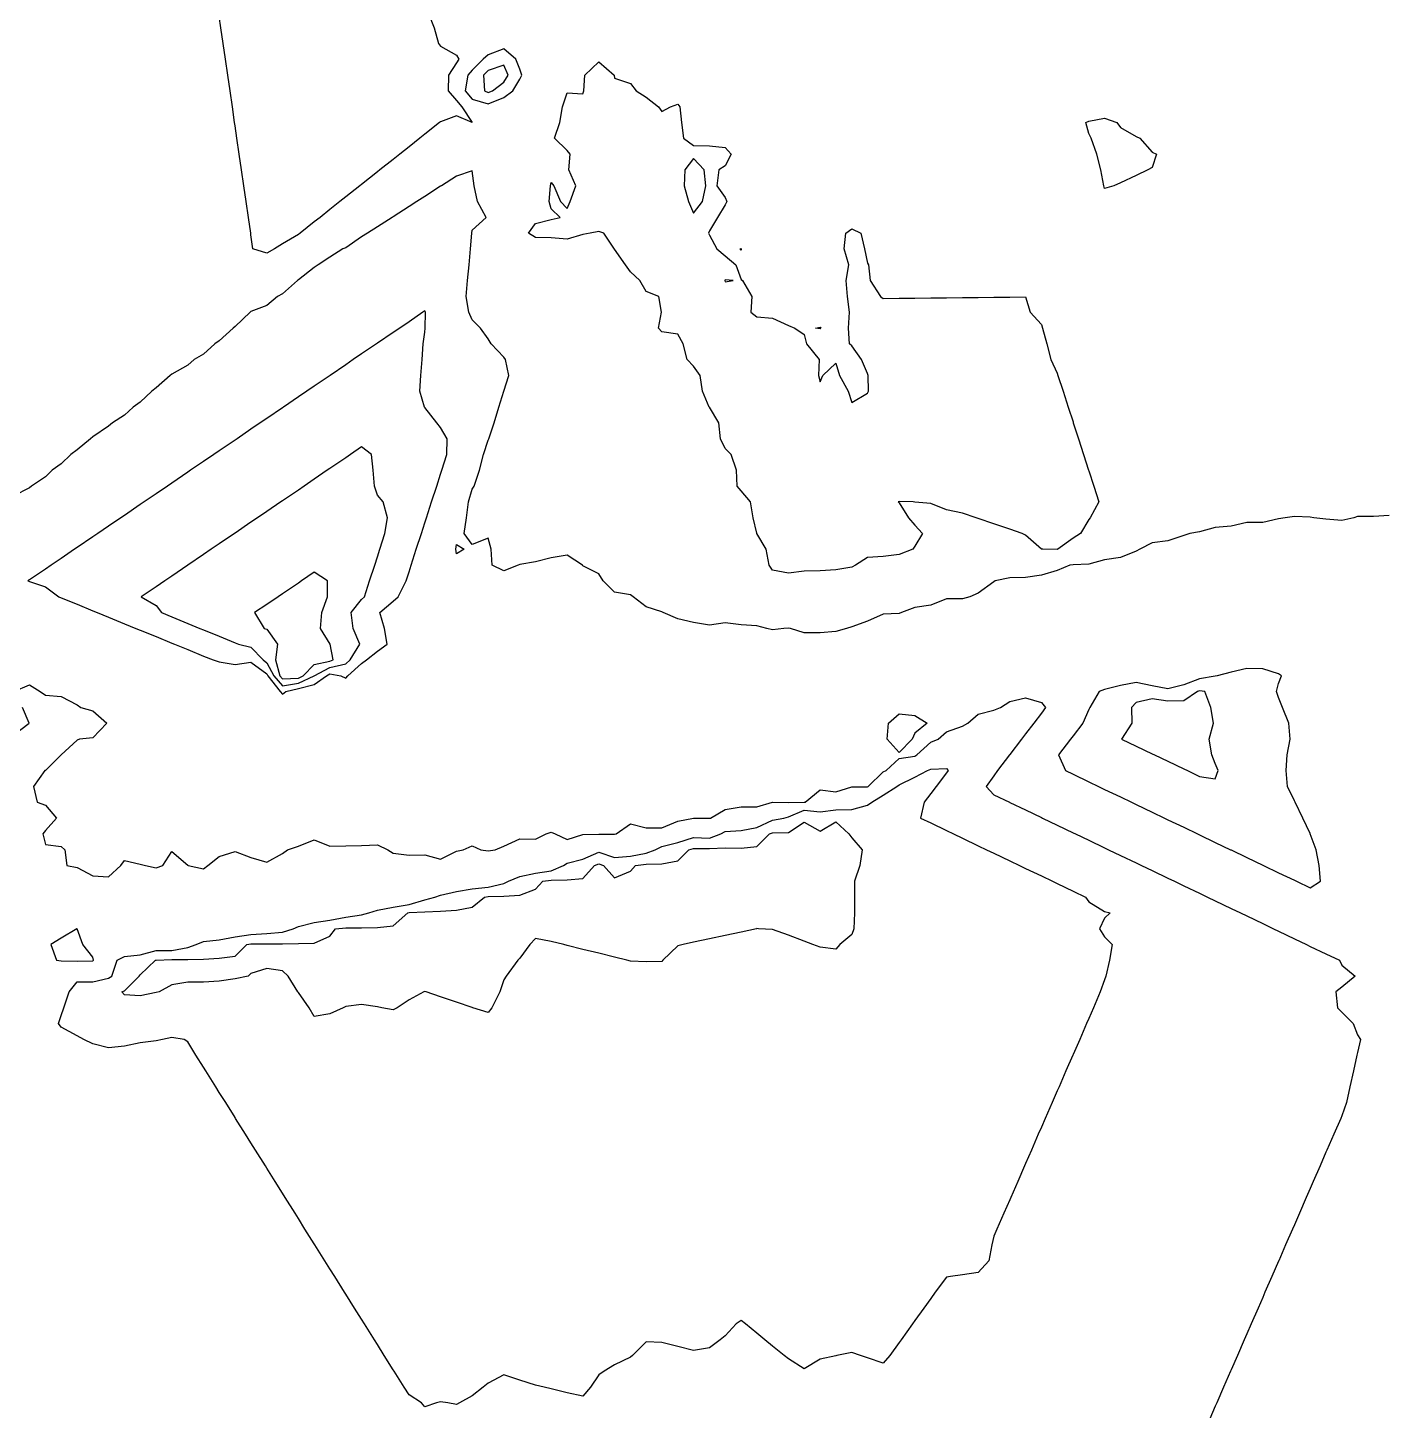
# Model space of a CAD drawing. Header units: metres. Extents: x 2681030 to 2681330, y 1246000 to 1246290.
# Drawn here: x 2681153.69 to 2681196.53, y 1246189.02 to 1246232.75 of the extents above; entities that cross this region are included whole.
import ezdxf

# ---------------------------------------------------------------- set-up
doc = ezdxf.new("R2010")
doc.units = ezdxf.units.M
doc.layers.add('BASIS_HOEHENLINIEN', color=8, linetype='Continuous')

msp = doc.modelspace()

# ---------------------------------------------------------------- linework, layer by layer
at = {"layer": 'BASIS_HOEHENLINIEN'}
for points in [[(2681166.346, 1246233.25, 0), (2681166.545, 1246232.75, 0), (2681166.679, 1246232.25, 0), (2681166.75, 1246232.168, 0), (2681167.25, 1246231.877, 0), (2681167.328, 1246231.75, 0), (2681167.25, 1246231.642, 0), (2681167.001, 1246231.25, 0), (2681166.988, 1246230.75, 0), (2681167.25, 1246230.443, 0), (2681167.415, 1246230.25, 0), (2681167.75, 1246229.75, 0), (2681167.751, 1246229.75, 0), (2681167.75, 1246229.749, 0), (2681167.749, 1246229.75, 0), (2681167.25, 1246229.957, 0), (2681166.75, 1246229.775, 0), (2681166.719, 1246229.75, 0), (2681166.25, 1246229.378, 0), (2681166.088, 1246229.25, 0), (2681165.75, 1246228.982, 0), (2681165.458, 1246228.75, 0), (2681165.25, 1246228.585, 0), (2681164.827, 1246228.25, 0), (2681164.75, 1246228.189, 0), (2681164.25, 1246227.793, 0), (2681164.196, 1246227.75, 0), (2681163.75, 1246227.396, 0), (2681163.565, 1246227.25, 0), (2681163.25, 1246227, 0), (2681162.935, 1246226.75, 0), (2681162.75, 1246226.604, 0), (2681162.304, 1246226.25, 0), (2681162.25, 1246226.207, 0), (2681161.75, 1246225.909, 0), (2681161.491, 1246225.75, 0)], [(2681161.491, 1246225.75, 0), (2681161.25, 1246225.622, 0), (2681160.814, 1246225.75, 0), (2681160.75, 1246226.193, 0), (2681160.742, 1246226.25, 0), (2681160.669, 1246226.75, 0), (2681160.597, 1246227.25, 0), (2681160.525, 1246227.75, 0), (2681160.452, 1246228.25, 0), (2681160.38, 1246228.75, 0), (2681160.307, 1246229.25, 0), (2681160.25, 1246229.648, 0), (2681160.235, 1246229.75, 0), (2681160.163, 1246230.25, 0), (2681160.091, 1246230.75, 0), (2681160.018, 1246231.25, 0), (2681159.946, 1246231.75, 0), (2681159.874, 1246232.25, 0), (2681159.801, 1246232.75, 0), (2681159.75, 1246233.104, 0)], [(2681168.75, 1246230.54, 0), (2681169.034, 1246230.75, 0), (2681169.25, 1246231.126, 0), (2681169.318, 1246231.25, 0), (2681169.25, 1246231.437, 0), (2681169.132, 1246231.75, 0), (2681168.75, 1246232.082, 0), (2681168.25, 1246231.888, 0), (2681168.097, 1246231.75, 0), (2681167.75, 1246231.41, 0), (2681167.611, 1246231.25, 0), (2681167.521, 1246230.75, 0), (2681167.75, 1246230.485, 0), (2681168.25, 1246230.34, 0), (2681168.75, 1246230.54, 0)], [(2681168.25, 1246230.696, 0), (2681168.385, 1246230.75, 0), (2681168.75, 1246231.026, 0), (2681168.89, 1246231.25, 0), (2681168.75, 1246231.562, 0), (2681168.25, 1246231.393, 0), (2681168.105, 1246231.25, 0), (2681168.142, 1246230.75, 0), (2681168.25, 1246230.696, 0)], [(2681179.875, 1246215.75, 0), (2681179.75, 1246215.683, 0), (2681179.25, 1246215.601, 0), (2681178.75, 1246215.567, 0), (2681178.25, 1246215.554, 0), (2681177.75, 1246215.501, 0), (2681177.25, 1246215.595, 0), (2681177.145, 1246215.75, 0), (2681177.048, 1246216.25, 0), (2681176.754, 1246216.75, 0), (2681176.75, 1246216.756, 0), (2681176.637, 1246217.25, 0), (2681176.546, 1246217.75, 0), (2681176.25, 1246218.096, 0), (2681176.132, 1246218.25, 0), (2681176.111, 1246218.75, 0), (2681175.942, 1246219.25, 0), (2681175.75, 1246219.439, 0), (2681175.604, 1246219.75, 0), (2681175.551, 1246220.25, 0), (2681175.25, 1246220.746, 0), (2681175.242, 1246220.75, 0), (2681175.03, 1246221.25, 0), (2681174.956, 1246221.75, 0), (2681174.75, 1246222.041, 0), (2681174.552, 1246222.25, 0), (2681174.423, 1246222.75, 0), (2681174.25, 1246223.056, 0), (2681173.75, 1246223.126, 0), (2681173.644, 1246223.25, 0), (2681173.734, 1246223.75, 0), (2681173.655, 1246224.25, 0), (2681173.25, 1246224.406, 0), (2681173.052, 1246224.75, 0), (2681172.75, 1246225.024, 0), (2681172.6, 1246225.25, 0), (2681172.25, 1246225.749, 0), (2681172.249, 1246225.75, 0), (2681171.908, 1246226.25, 0), (2681171.75, 1246226.308, 0), (2681171.476, 1246226.25, 0), (2681171.25, 1246226.207, 0), (2681170.75, 1246226.056, 0), (2681170.25, 1246226.104, 0), (2681169.75, 1246226.114, 0), (2681169.526, 1246226.25, 0), (2681169.75, 1246226.551, 0), (2681170.25, 1246226.683, 0), (2681170.532, 1246226.75, 0), (2681170.25, 1246227.023, 0), (2681170.183, 1246227.25, 0), (2681170.22, 1246227.75, 0), (2681170.25, 1246227.851, 0), (2681170.327, 1246227.75, 0), (2681170.543, 1246227.25, 0), (2681170.75, 1246227.035, 0), (2681170.848, 1246227.25, 0), (2681171.023, 1246227.75, 0), (2681170.803, 1246228.25, 0), (2681170.842, 1246228.75, 0), (2681170.75, 1246228.869, 0), (2681170.349, 1246229.25, 0), (2681170.516, 1246229.75, 0), (2681170.601, 1246230.25, 0), (2681170.75, 1246230.685, 0), (2681171.25, 1246230.659, 0), (2681171.283, 1246230.75, 0), (2681171.311, 1246231.25, 0), (2681171.75, 1246231.667, 0), (2681172.239, 1246231.25, 0), (2681172.25, 1246231.157, 0), (2681172.75, 1246230.98, 0), (2681172.935, 1246230.75, 0), (2681173.25, 1246230.554, 0), (2681173.638, 1246230.25, 0), (2681173.75, 1246230.095, 0), (2681174.022, 1246230.25, 0), (2681174.25, 1246230.329, 0), (2681174.315, 1246230.25, 0), (2681174.365, 1246229.75, 0), (2681174.429, 1246229.25, 0), (2681174.75, 1246229.02, 0), (2681175.25, 1246229.008, 0), (2681175.75, 1246228.961, 0), (2681175.943, 1246228.75, 0), (2681175.75, 1246228.385, 0), (2681175.544, 1246228.25, 0), (2681175.482, 1246227.75, 0), (2681175.75, 1246227.376, 0), (2681175.798, 1246227.25, 0), (2681175.75, 1246227.144, 0), (2681175.505, 1246226.75, 0), (2681175.25, 1246226.32, 0), (2681175.226, 1246226.25, 0), (2681175.25, 1246226.184, 0), (2681175.487, 1246225.75, 0), (2681175.75, 1246225.529, 0), (2681176.09, 1246225.25, 0), (2681176.25, 1246224.79, 0), (2681176.298, 1246224.75, 0), (2681176.594, 1246224.25, 0), (2681176.564, 1246223.75, 0), (2681176.75, 1246223.607, 0), (2681177.25, 1246223.562, 0), (2681177.75, 1246223.326, 0), (2681177.954, 1246223.25, 0), (2681178.25, 1246223.045, 0), (2681178.325, 1246222.75, 0), (2681178.717, 1246222.25, 0), (2681178.696, 1246221.75, 0), (2681178.75, 1246221.551, 0), (2681178.834, 1246221.75, 0), (2681179.25, 1246222.138, 0), (2681179.361, 1246221.75, 0), (2681179.635, 1246221.25, 0), (2681179.75, 1246220.896, 0), (2681180.25, 1246221.185, 0), (2681180.285, 1246221.25, 0), (2681180.269, 1246221.75, 0), (2681180.25, 1246221.807, 0), (2681180.06, 1246222.25, 0), (2681179.75, 1246222.683, 0), (2681179.68, 1246222.75, 0), (2681179.654, 1246223.25, 0), (2681179.678, 1246223.75, 0), (2681179.616, 1246224.25, 0), (2681179.578, 1246224.75, 0), (2681179.656, 1246225.25, 0), (2681179.51, 1246225.75, 0), (2681179.563, 1246226.25, 0), (2681179.75, 1246226.389, 0), (2681180.038, 1246226.25, 0), (2681180.154, 1246225.75, 0), (2681180.25, 1246225.3, 0), (2681180.281, 1246225.25, 0), (2681180.335, 1246224.75, 0), (2681180.659, 1246224.25, 0), (2681180.75, 1246224.188, 0), (2681181.25, 1246224.194, 0), (2681181.75, 1246224.198, 0), (2681182.25, 1246224.204, 0), (2681182.75, 1246224.209, 0), (2681183.25, 1246224.214, 0), (2681183.75, 1246224.219, 0), (2681184.25, 1246224.223, 0), (2681184.75, 1246224.229, 0), (2681185.25, 1246224.234, 0), (2681185.396, 1246223.75, 0), (2681185.75, 1246223.364, 0), (2681185.787, 1246223.25, 0), (2681185.922, 1246222.75, 0), (2681186.052, 1246222.25, 0), (2681186.25, 1246221.821, 0), (2681186.273, 1246221.75, 0), (2681186.435, 1246221.25, 0), (2681186.597, 1246220.75, 0), (2681186.75, 1246220.278, 0), (2681186.759, 1246220.25, 0), (2681186.921, 1246219.75, 0), (2681187.083, 1246219.25, 0), (2681187.245, 1246218.75, 0), (2681187.25, 1246218.734, 0), (2681187.407, 1246218.25, 0), (2681187.569, 1246217.75, 0), (2681187.294, 1246217.25, 0), (2681187.25, 1246217.19, 0), (2681186.986, 1246216.75, 0), (2681186.75, 1246216.6, 0), (2681186.27, 1246216.25, 0), (2681186.25, 1246216.24, 0), (2681185.798, 1246216.25, 0), (2681185.75, 1246216.254, 0), (2681185.25, 1246216.699, 0), (2681185.14, 1246216.75, 0), (2681184.75, 1246216.889, 0), (2681184.25, 1246217.058, 0), (2681183.75, 1246217.22, 0), (2681183.683, 1246217.25, 0), (2681183.25, 1246217.396, 0), (2681182.75, 1246217.496, 0), (2681182.25, 1246217.695, 0), (2681181.75, 1246217.744, 0), (2681181.69, 1246217.75, 0), (2681181.25, 1246217.765, 0), (2681181.224, 1246217.75, 0), (2681181.25, 1246217.719, 0), (2681181.545, 1246217.25, 0), (2681181.75, 1246217.019, 0), (2681181.988, 1246216.75, 0), (2681181.75, 1246216.346, 0), (2681181.686, 1246216.25, 0), (2681181.25, 1246216.088, 0), (2681180.75, 1246216.026, 0), (2681180.25, 1246215.996, 0), (2681179.875, 1246215.75, 0)], [(2681188.042, 1246227.75, 0), (2681187.75, 1246227.664, 0), (2681187.728, 1246227.75, 0), (2681187.632, 1246228.25, 0), (2681187.504, 1246228.75, 0), (2681187.323, 1246229.25, 0), (2681187.25, 1246229.408, 0), (2681187.155, 1246229.75, 0), (2681187.25, 1246229.794, 0), (2681187.75, 1246229.892, 0), (2681188.133, 1246229.75, 0), (2681188.25, 1246229.591, 0), (2681188.75, 1246229.313, 0), (2681188.867, 1246229.25, 0), (2681189.25, 1246228.811, 0), (2681189.39, 1246228.75, 0), (2681189.25, 1246228.328, 0), (2681189.121, 1246228.25, 0), (2681188.75, 1246228.078, 0), (2681188.25, 1246227.846, 0), (2681188.042, 1246227.75, 0)], [(2681174.75, 1246226.884, 0), (2681175.027, 1246227.25, 0), (2681175.137, 1246227.75, 0), (2681175.084, 1246228.25, 0), (2681174.75, 1246228.616, 0), (2681174.47, 1246228.25, 0), (2681174.451, 1246227.75, 0), (2681174.586, 1246227.25, 0), (2681174.75, 1246226.884, 0)], [(2681196.75, 1246217.321, 0), (2681196.25, 1246217.284, 0), (2681195.75, 1246217.285, 0), (2681195.632, 1246217.25, 0), (2681195.25, 1246217.162, 0), (2681194.75, 1246217.201, 0), (2681194.364, 1246217.25, 0), (2681194.25, 1246217.269, 0), (2681193.75, 1246217.288, 0), (2681193.465, 1246217.25, 0), (2681193.25, 1246217.219, 0), (2681192.75, 1246217.098, 0), (2681192.25, 1246217.099, 0), (2681191.75, 1246216.985, 0), (2681191.25, 1246216.94, 0), (2681190.75, 1246216.806, 0), (2681190.441, 1246216.75, 0), (2681190.25, 1246216.688, 0), (2681189.75, 1246216.518, 0), (2681189.25, 1246216.454, 0), (2681188.863, 1246216.25, 0), (2681188.75, 1246216.193, 0), (2681188.25, 1246215.991, 0), (2681187.75, 1246215.922, 0), (2681187.25, 1246215.779, 0), (2681186.75, 1246215.764, 0), (2681186.645, 1246215.75, 0), (2681186.25, 1246215.583, 0), (2681185.75, 1246215.43, 0), (2681185.25, 1246215.358, 0), (2681184.75, 1246215.353, 0), (2681184.289, 1246215.25, 0), (2681184.25, 1246215.225, 0), (2681183.75, 1246214.859, 0), (2681183.489, 1246214.75, 0), (2681183.25, 1246214.685, 0), (2681182.75, 1246214.685, 0), (2681182.25, 1246214.485, 0), (2681181.75, 1246214.414, 0), (2681181.326, 1246214.25, 0), (2681181.25, 1246214.216, 0), (2681180.75, 1246214.201, 0), (2681180.25, 1246213.974, 0), (2681179.75, 1246213.801, 0), (2681179.584, 1246213.75, 0), (2681179.25, 1246213.648, 0), (2681178.75, 1246213.613, 0), (2681178.25, 1246213.61, 0), (2681177.82, 1246213.75, 0), (2681177.75, 1246213.761, 0), (2681177.601, 1246213.75, 0), (2681177.25, 1246213.7, 0), (2681177.069, 1246213.75, 0), (2681176.75, 1246213.828, 0), (2681176.25, 1246213.858, 0), (2681175.75, 1246213.922, 0), (2681175.25, 1246213.854, 0), (2681174.75, 1246213.94, 0), (2681174.25, 1246214.047, 0), (2681173.786, 1246214.25, 0), (2681173.75, 1246214.27, 0), (2681173.25, 1246214.434, 0), (2681172.838, 1246214.75, 0), (2681172.75, 1246214.808, 0), (2681172.25, 1246214.893, 0), (2681171.894, 1246215.25, 0), (2681171.75, 1246215.475, 0), (2681171.25, 1246215.73, 0), (2681171.235, 1246215.75, 0), (2681170.75, 1246216.065, 0), (2681170.25, 1246215.977, 0), (2681169.75, 1246215.857, 0), (2681169.25, 1246215.767, 0), (2681169.202, 1246215.75, 0), (2681168.75, 1246215.567, 0), (2681168.384, 1246215.75, 0), (2681168.345, 1246216.25, 0), (2681168.25, 1246216.601, 0), (2681167.75, 1246216.405, 0), (2681167.494, 1246216.75, 0), (2681167.572, 1246217.25, 0), (2681167.634, 1246217.75, 0), (2681167.75, 1246218.148, 0), (2681167.811, 1246218.25, 0), (2681167.978, 1246218.75, 0), (2681168.102, 1246219.25, 0), (2681168.25, 1246219.707, 0), (2681168.269, 1246219.75, 0), (2681168.439, 1246220.25, 0), (2681168.587, 1246220.75, 0), (2681168.749, 1246221.25, 0), (2681168.75, 1246221.252, 0), (2681168.911, 1246221.75, 0), (2681168.804, 1246222.25, 0), (2681168.75, 1246222.327, 0), (2681168.352, 1246222.75, 0), (2681168.25, 1246222.908, 0), (2681168.007, 1246223.25, 0), (2681167.75, 1246223.506, 0), (2681167.646, 1246223.75, 0), (2681167.557, 1246224.25, 0), (2681167.603, 1246224.75, 0), (2681167.649, 1246225.25, 0), (2681167.695, 1246225.75, 0), (2681167.741, 1246226.25, 0), (2681167.75, 1246226.347, 0), (2681168.189, 1246226.75, 0), (2681167.912, 1246227.25, 0), (2681167.815, 1246227.75, 0), (2681167.75, 1246228.218, 0), (2681167.25, 1246228.056, 0), (2681166.774, 1246227.75, 0), (2681166.75, 1246227.735, 0), (2681166.25, 1246227.414, 0), (2681165.995, 1246227.25, 0), (2681165.75, 1246227.093, 0), (2681165.25, 1246226.772, 0), (2681165.215, 1246226.75, 0), (2681164.75, 1246226.452, 0), (2681164.436, 1246226.25, 0), (2681164.25, 1246226.131, 0), (2681163.75, 1246225.787, 0), (2681163.657, 1246225.75, 0), (2681163.25, 1246225.489, 0), (2681162.877, 1246225.25, 0), (2681162.75, 1246225.168, 0), (2681162.25, 1246224.771, 0), (2681162.218, 1246224.75, 0), (2681161.75, 1246224.332, 0), (2681161.594, 1246224.25, 0), (2681161.25, 1246223.963, 0), (2681160.75, 1246223.768, 0), (2681160.727, 1246223.75, 0), (2681160.25, 1246223.3, 0), (2681160.184, 1246223.25, 0), (2681159.75, 1246222.847, 0), (2681159.61, 1246222.75, 0), (2681159.25, 1246222.423, 0), (2681158.956, 1246222.25, 0), (2681158.75, 1246222.072, 0), (2681158.25, 1246221.792, 0), (2681158.197, 1246221.75, 0), (2681157.75, 1246221.354, 0), (2681157.615, 1246221.25, 0), (2681157.25, 1246220.908, 0), (2681157.03, 1246220.75, 0), (2681156.75, 1246220.493, 0), (2681156.369, 1246220.25, 0), (2681156.25, 1246220.144, 0), (2681155.75, 1246219.81, 0), (2681155.674, 1246219.75, 0), (2681155.25, 1246219.4, 0), (2681155.059, 1246219.25, 0), (2681154.75, 1246218.959, 0), (2681154.468, 1246218.75, 0), (2681154.25, 1246218.548, 0), (2681153.809, 1246218.25, 0), (2681153.75, 1246218.197, 0), (2681153.25, 1246217.945, 0)], [(2681176.26, 1246225.75, 0), (2681176.25, 1246225.714, 0), (2681176.228, 1246225.75, 0), (2681176.25, 1246225.769, 0), (2681176.26, 1246225.75, 0)], [(2681175.75, 1246224.713, 0), (2681176, 1246224.75, 0), (2681175.75, 1246224.77, 0), (2681175.738, 1246224.75, 0), (2681175.75, 1246224.713, 0)], [(2681161.75, 1246211.669, 0), (2681161.853, 1246211.75, 0), (2681162.25, 1246211.851, 0), (2681162.75, 1246211.976, 0), (2681163.14, 1246212.25, 0), (2681163.25, 1246212.308, 0), (2681163.598, 1246212.25, 0), (2681163.75, 1246212.179, 0), (2681163.818, 1246212.25, 0), (2681164.25, 1246212.635, 0), (2681164.405, 1246212.75, 0), (2681164.75, 1246213.034, 0), (2681165.056, 1246213.25, 0), (2681164.975, 1246213.75, 0), (2681164.823, 1246214.25, 0), (2681165.25, 1246214.612, 0), (2681165.408, 1246214.75, 0), (2681165.656, 1246215.25, 0), (2681165.75, 1246215.54, 0), (2681165.818, 1246215.75, 0), (2681165.98, 1246216.25, 0), (2681166.141, 1246216.75, 0), (2681166.25, 1246217.086, 0), (2681166.303, 1246217.25, 0), (2681166.465, 1246217.75, 0), (2681166.627, 1246218.25, 0), (2681166.75, 1246218.631, 0), (2681166.789, 1246218.75, 0), (2681166.95, 1246219.25, 0), (2681166.957, 1246219.75, 0), (2681166.75, 1246220.099, 0), (2681166.628, 1246220.25, 0), (2681166.25, 1246220.734, 0), (2681166.242, 1246220.75, 0), (2681166.096, 1246221.25, 0), (2681166.124, 1246221.75, 0), (2681166.17, 1246222.25, 0), (2681166.197, 1246222.75, 0), (2681166.25, 1246223.121, 0), (2681166.262, 1246223.25, 0), (2681166.268, 1246223.75, 0), (2681166.25, 1246223.791, 0), (2681166.19, 1246223.75, 0), (2681165.75, 1246223.451, 0), (2681165.455, 1246223.25, 0), (2681165.25, 1246223.111, 0), (2681164.75, 1246222.77, 0), (2681164.72, 1246222.75, 0), (2681164.25, 1246222.43, 0), (2681163.986, 1246222.25, 0), (2681163.75, 1246222.09, 0), (2681163.251, 1246221.75, 0), (2681163.25, 1246221.749, 0), (2681162.75, 1246221.409, 0), (2681162.516, 1246221.25, 0), (2681162.25, 1246221.069, 0), (2681161.782, 1246220.75, 0), (2681161.75, 1246220.728, 0), (2681161.25, 1246220.388, 0), (2681161.047, 1246220.25, 0), (2681160.75, 1246220.048, 0), (2681160.313, 1246219.75, 0), (2681160.25, 1246219.707, 0), (2681159.75, 1246219.367, 0), (2681159.578, 1246219.25, 0), (2681159.25, 1246219.027, 0), (2681158.843, 1246218.75, 0), (2681158.75, 1246218.687, 0), (2681158.25, 1246218.346, 0), (2681158.109, 1246218.25, 0), (2681157.75, 1246218.006, 0), (2681157.374, 1246217.75, 0), (2681157.25, 1246217.666, 0), (2681156.75, 1246217.325, 0), (2681156.639, 1246217.25, 0), (2681156.25, 1246216.985, 0), (2681155.905, 1246216.75, 0), (2681155.75, 1246216.645, 0), (2681155.25, 1246216.304, 0), (2681155.17, 1246216.25, 0), (2681154.75, 1246215.964, 0), (2681154.435, 1246215.75, 0), (2681154.25, 1246215.624, 0), (2681153.75, 1246215.286, 0), (2681153.697, 1246215.25, 0), (2681153.75, 1246215.237, 0), (2681154.25, 1246215.061, 0), (2681154.672, 1246214.75, 0), (2681154.75, 1246214.718, 0), (2681155.25, 1246214.513, 0), (2681155.75, 1246214.308, 0), (2681155.892, 1246214.25, 0), (2681156.25, 1246214.103, 0), (2681156.75, 1246213.898, 0), (2681157.112, 1246213.75, 0), (2681157.25, 1246213.693, 0), (2681157.75, 1246213.488, 0), (2681158.25, 1246213.284, 0), (2681158.332, 1246213.25, 0), (2681158.75, 1246213.079, 0), (2681159.25, 1246212.874, 0), (2681159.552, 1246212.75, 0), (2681159.75, 1246212.691, 0), (2681160.25, 1246212.608, 0), (2681160.75, 1246212.683, 0), (2681161.25, 1246212.313, 0), (2681161.284, 1246212.25, 0), (2681161.673, 1246211.75, 0), (2681161.75, 1246211.669, 0)], [(2681178.771, 1246223.25, 0), (2681178.75, 1246223.226, 0), (2681178.606, 1246223.25, 0), (2681178.75, 1246223.276, 0), (2681178.771, 1246223.25, 0)], [(2681162.75, 1246212.248, 0), (2681162.753, 1246212.25, 0), (2681163.25, 1246212.511, 0), (2681163.75, 1246212.624, 0), (2681163.89, 1246212.75, 0), (2681164.19, 1246213.25, 0), (2681163.982, 1246213.75, 0), (2681163.916, 1246214.25, 0), (2681164.25, 1246214.661, 0), (2681164.343, 1246214.75, 0), (2681164.504, 1246215.25, 0), (2681164.666, 1246215.75, 0), (2681164.75, 1246216.009, 0), (2681164.828, 1246216.25, 0), (2681164.99, 1246216.75, 0), (2681165.069, 1246217.25, 0), (2681164.933, 1246217.75, 0), (2681164.75, 1246217.961, 0), (2681164.655, 1246218.25, 0), (2681164.62, 1246218.75, 0), (2681164.56, 1246219.25, 0), (2681164.25, 1246219.488, 0), (2681163.901, 1246219.25, 0), (2681163.75, 1246219.147, 0), (2681163.25, 1246218.807, 0), (2681163.166, 1246218.75, 0), (2681162.75, 1246218.467, 0), (2681162.432, 1246218.25, 0), (2681162.25, 1246218.126, 0), (2681161.75, 1246217.786, 0), (2681161.697, 1246217.75, 0), (2681161.25, 1246217.446, 0), (2681160.962, 1246217.25, 0), (2681160.75, 1246217.106, 0), (2681160.25, 1246216.765, 0), (2681160.228, 1246216.75, 0), (2681159.75, 1246216.425, 0), (2681159.493, 1246216.25, 0), (2681159.25, 1246216.085, 0), (2681158.758, 1246215.75, 0), (2681158.75, 1246215.744, 0), (2681158.25, 1246215.404, 0), (2681158.024, 1246215.25, 0), (2681157.75, 1246215.064, 0), (2681157.281, 1246214.75, 0), (2681157.75, 1246214.469, 0), (2681157.918, 1246214.25, 0), (2681158.25, 1246214.114, 0), (2681158.75, 1246213.909, 0), (2681159.138, 1246213.75, 0), (2681159.25, 1246213.704, 0), (2681159.75, 1246213.499, 0), (2681160.25, 1246213.294, 0), (2681160.358, 1246213.25, 0), (2681160.75, 1246213.159, 0), (2681161.135, 1246212.75, 0), (2681161.25, 1246212.66, 0), (2681161.474, 1246212.25, 0), (2681161.75, 1246211.933, 0), (2681162.25, 1246212.013, 0), (2681162.75, 1246212.248, 0)], [(2681167.496, 1246216.25, 0), (2681167.25, 1246216.108, 0), (2681167.226, 1246216.25, 0), (2681167.25, 1246216.406, 0), (2681167.496, 1246216.25, 0)], [(2681162.25, 1246212.176, 0), (2681162.407, 1246212.25, 0), (2681162.75, 1246212.605, 0), (2681163.25, 1246212.714, 0), (2681163.351, 1246212.75, 0), (2681163.251, 1246213.25, 0), (2681163.25, 1246213.251, 0), (2681162.95, 1246213.75, 0), (2681162.99, 1246214.25, 0), (2681163.169, 1246214.75, 0), (2681163.168, 1246215.25, 0), (2681162.75, 1246215.525, 0), (2681162.347, 1246215.25, 0), (2681162.25, 1246215.184, 0), (2681161.75, 1246214.844, 0), (2681161.612, 1246214.75, 0), (2681161.25, 1246214.506, 0), (2681160.866, 1246214.25, 0), (2681161.164, 1246213.75, 0), (2681161.25, 1246213.722, 0), (2681161.586, 1246213.25, 0), (2681161.532, 1246212.75, 0), (2681161.663, 1246212.25, 0), (2681161.75, 1246212.151, 0), (2681162.25, 1246212.176, 0)], [(2681194.25, 1246205.543, 0), (2681194.579, 1246205.75, 0), (2681194.537, 1246206.25, 0), (2681194.443, 1246206.75, 0), (2681194.255, 1246207.25, 0), (2681194.25, 1246207.26, 0), (2681194.014, 1246207.75, 0), (2681193.774, 1246208.25, 0), (2681193.75, 1246208.3, 0), (2681193.534, 1246208.75, 0), (2681193.487, 1246209.25, 0), (2681193.521, 1246209.75, 0), (2681193.621, 1246210.25, 0), (2681193.573, 1246210.75, 0), (2681193.375, 1246211.25, 0), (2681193.25, 1246211.565, 0), (2681193.188, 1246211.75, 0), (2681193.25, 1246212.007, 0), (2681193.348, 1246212.25, 0), (2681193.25, 1246212.311, 0), (2681192.75, 1246212.474, 0), (2681192.25, 1246212.485, 0), (2681191.75, 1246212.362, 0), (2681191.307, 1246212.25, 0), (2681191.25, 1246212.234, 0), (2681190.75, 1246212.159, 0), (2681190.25, 1246211.96, 0), (2681189.75, 1246211.837, 0), (2681189.25, 1246211.929, 0), (2681188.75, 1246212.043, 0), (2681188.25, 1246211.941, 0), (2681187.75, 1246211.817, 0), (2681187.573, 1246211.75, 0), (2681187.28, 1246211.25, 0), (2681187.25, 1246211.188, 0), (2681187.057, 1246210.75, 0), (2681186.75, 1246210.349, 0), (2681186.674, 1246210.25, 0), (2681186.291, 1246209.75, 0), (2681186.511, 1246209.25, 0), (2681186.75, 1246209.135, 0), (2681187.25, 1246208.896, 0), (2681187.555, 1246208.75, 0), (2681187.75, 1246208.656, 0), (2681188.25, 1246208.417, 0), (2681188.599, 1246208.25, 0), (2681188.75, 1246208.177, 0), (2681189.25, 1246207.938, 0), (2681189.642, 1246207.75, 0), (2681189.75, 1246207.698, 0), (2681190.25, 1246207.459, 0), (2681190.686, 1246207.25, 0), (2681190.75, 1246207.219, 0), (2681191.25, 1246206.98, 0), (2681191.73, 1246206.75, 0), (2681191.75, 1246206.741, 0), (2681192.25, 1246206.501, 0), (2681192.75, 1246206.262, 0), (2681192.774, 1246206.25, 0), (2681193.25, 1246206.022, 0), (2681193.75, 1246205.782, 0), (2681193.818, 1246205.75, 0), (2681194.25, 1246205.543, 0)], [(2681153.25, 1246211.753, 0), (2681153.75, 1246211.968, 0), (2681154.085, 1246211.75, 0), (2681154.25, 1246211.633, 0), (2681154.75, 1246211.596, 0), (2681155.25, 1246211.329, 0), (2681155.374, 1246211.25, 0), (2681155.75, 1246211.139, 0), (2681156.192, 1246210.75, 0), (2681155.75, 1246210.291, 0), (2681155.328, 1246210.25, 0), (2681155.25, 1246210.21, 0), (2681154.75, 1246209.75, 0), (2681154.75, 1246209.75, 0), (2681154.25, 1246209.257, 0), (2681154.235, 1246209.25, 0), (2681153.872, 1246208.75, 0), (2681153.988, 1246208.25, 0), (2681154.25, 1246208.161, 0), (2681154.597, 1246207.75, 0), (2681154.25, 1246207.358, 0), (2681154.167, 1246207.25, 0), (2681154.25, 1246206.912, 0), (2681154.75, 1246206.855, 0), (2681154.869, 1246206.75, 0), (2681154.923, 1246206.25, 0), (2681155.25, 1246206.181, 0), (2681155.75, 1246205.923, 0), (2681156.25, 1246205.888, 0), (2681156.639, 1246206.25, 0), (2681156.75, 1246206.406, 0), (2681157.25, 1246206.292, 0), (2681157.411, 1246206.25, 0), (2681157.75, 1246206.178, 0), (2681157.965, 1246206.25, 0), (2681158.25, 1246206.692, 0), (2681158.75, 1246206.259, 0), (2681158.763, 1246206.25, 0), (2681159.25, 1246206.139, 0), (2681159.384, 1246206.25, 0), (2681159.75, 1246206.534, 0), (2681160.25, 1246206.694, 0), (2681160.75, 1246206.499, 0), (2681161.25, 1246206.351, 0), (2681161.75, 1246206.63, 0), (2681161.908, 1246206.75, 0), (2681162.25, 1246206.858, 0), (2681162.75, 1246207.056, 0), (2681163.25, 1246206.857, 0), (2681163.75, 1246206.871, 0), (2681164.25, 1246206.883, 0), (2681164.75, 1246206.908, 0), (2681165.085, 1246206.75, 0), (2681165.25, 1246206.643, 0), (2681165.75, 1246206.578, 0), (2681166.25, 1246206.584, 0), (2681166.75, 1246206.453, 0), (2681167.25, 1246206.698, 0), (2681167.459, 1246206.75, 0), (2681167.75, 1246206.871, 0), (2681168.016, 1246206.75, 0), (2681168.25, 1246206.714, 0), (2681168.473, 1246206.75, 0), (2681168.75, 1246206.86, 0), (2681169.25, 1246207.092, 0), (2681169.75, 1246207.081, 0), (2681170.09, 1246207.25, 0), (2681170.25, 1246207.309, 0), (2681170.367, 1246207.25, 0), (2681170.75, 1246207.069, 0), (2681171.25, 1246207.235, 0), (2681171.75, 1246207.24, 0), (2681172.25, 1246207.239, 0), (2681172.302, 1246207.25, 0), (2681172.75, 1246207.564, 0), (2681173.25, 1246207.442, 0), (2681173.75, 1246207.446, 0), (2681174.25, 1246207.654, 0), (2681174.75, 1246207.742, 0), (2681175.25, 1246207.748, 0), (2681175.28, 1246207.75, 0), (2681175.75, 1246208.024, 0), (2681176.25, 1246208.106, 0), (2681176.75, 1246208.102, 0), (2681177.25, 1246208.249, 0), (2681177.75, 1246208.242, 0), (2681178.25, 1246208.249, 0), (2681178.275, 1246208.25, 0), (2681178.75, 1246208.641, 0), (2681179.25, 1246208.58, 0), (2681179.75, 1246208.737, 0), (2681180.25, 1246208.736, 0), (2681180.272, 1246208.75, 0), (2681180.75, 1246209.209, 0), (2681180.845, 1246209.25, 0), (2681181.25, 1246209.634, 0), (2681181.75, 1246209.711, 0), (2681181.814, 1246209.75, 0), (2681182.25, 1246210.152, 0), (2681182.485, 1246210.25, 0), (2681182.75, 1246210.473, 0), (2681183.25, 1246210.661, 0), (2681183.42, 1246210.75, 0), (2681183.75, 1246211.031, 0), (2681184.25, 1246211.162, 0), (2681184.454, 1246211.25, 0), (2681184.75, 1246211.437, 0), (2681185.25, 1246211.554, 0), (2681185.75, 1246211.405, 0), (2681185.884, 1246211.25, 0), (2681185.75, 1246211.069, 0), (2681185.506, 1246210.75, 0), (2681185.25, 1246210.416, 0), (2681185.123, 1246210.25, 0), (2681184.75, 1246209.763, 0), (2681184.74, 1246209.75, 0), (2681184.357, 1246209.25, 0), (2681184.25, 1246209.087, 0), (2681184.001, 1246208.75, 0), (2681184.25, 1246208.485, 0), (2681184.74, 1246208.25, 0), (2681184.75, 1246208.245, 0), (2681185.25, 1246208.006, 0), (2681185.75, 1246207.766, 0), (2681185.784, 1246207.75, 0), (2681186.25, 1246207.527, 0), (2681186.75, 1246207.287, 0), (2681186.828, 1246207.25, 0), (2681187.25, 1246207.048, 0), (2681187.75, 1246206.808, 0), (2681187.872, 1246206.75, 0), (2681188.25, 1246206.569, 0), (2681188.75, 1246206.329, 0), (2681188.915, 1246206.25, 0), (2681189.25, 1246206.09, 0), (2681189.75, 1246205.85, 0), (2681189.959, 1246205.75, 0), (2681190.25, 1246205.611, 0), (2681190.75, 1246205.371, 0), (2681191.003, 1246205.25, 0), (2681191.25, 1246205.132, 0), (2681191.75, 1246204.892, 0), (2681192.047, 1246204.75, 0), (2681192.25, 1246204.653, 0), (2681192.75, 1246204.413, 0), (2681193.091, 1246204.25, 0), (2681193.25, 1246204.174, 0), (2681193.75, 1246203.934, 0), (2681194.135, 1246203.75, 0), (2681194.25, 1246203.685, 0), (2681194.75, 1246203.455, 0), (2681195.179, 1246203.25, 0), (2681195.25, 1246203.097, 0), (2681195.679, 1246202.75, 0), (2681195.25, 1246202.4, 0), (2681195.067, 1246202.25, 0), (2681195.116, 1246201.75, 0), (2681195.25, 1246201.615, 0), (2681195.613, 1246201.25, 0), (2681195.75, 1246200.894, 0), (2681195.843, 1246200.75, 0), (2681195.75, 1246200.333, 0), (2681195.731, 1246200.25, 0), (2681195.619, 1246199.75, 0), (2681195.507, 1246199.25, 0), (2681195.395, 1246198.75, 0), (2681195.25, 1246198.335, 0), (2681195.218, 1246198.25, 0), (2681195, 1246197.75, 0), (2681194.782, 1246197.25, 0), (2681194.75, 1246197.177, 0), (2681194.564, 1246196.75, 0), (2681194.346, 1246196.25, 0), (2681194.25, 1246196.029, 0), (2681194.128, 1246195.75, 0), (2681193.91, 1246195.25, 0), (2681193.75, 1246194.882, 0), (2681193.692, 1246194.75, 0), (2681193.475, 1246194.25, 0), (2681193.257, 1246193.75, 0), (2681193.25, 1246193.734, 0), (2681193.039, 1246193.25, 0), (2681192.821, 1246192.75, 0), (2681192.75, 1246192.588, 0), (2681192.603, 1246192.25, 0), (2681192.385, 1246191.75, 0), (2681192.25, 1246191.44, 0), (2681192.167, 1246191.25, 0), (2681191.95, 1246190.75, 0), (2681191.75, 1246190.292, 0), (2681191.732, 1246190.25, 0), (2681191.514, 1246189.75, 0), (2681191.296, 1246189.25, 0), (2681191.25, 1246189.145, 0), (2681191.078, 1246188.75, 0)], [(2681191.25, 1246208.992, 0), (2681191.345, 1246209.25, 0), (2681191.25, 1246209.474, 0), (2681191.143, 1246209.75, 0), (2681191.061, 1246210.25, 0), (2681191.197, 1246210.75, 0), (2681191.104, 1246211.25, 0), (2681190.914, 1246211.75, 0), (2681190.75, 1246211.773, 0), (2681190.689, 1246211.75, 0), (2681190.25, 1246211.46, 0), (2681189.75, 1246211.443, 0), (2681189.25, 1246211.519, 0), (2681188.75, 1246211.409, 0), (2681188.598, 1246211.25, 0), (2681188.608, 1246210.75, 0), (2681188.282, 1246210.25, 0), (2681188.75, 1246210.026, 0), (2681189.25, 1246209.786, 0), (2681189.326, 1246209.75, 0), (2681189.75, 1246209.547, 0), (2681190.25, 1246209.307, 0), (2681190.369, 1246209.25, 0), (2681190.75, 1246209.068, 0), (2681191.25, 1246208.992, 0)], [(2681153.25, 1246210.383, 0), (2681153.732, 1246210.75, 0), (2681153.522, 1246211.25, 0)], [(2681181.666, 1246210.25, 0), (2681181.25, 1246209.819, 0), (2681180.876, 1246210.25, 0), (2681180.914, 1246210.75, 0), (2681181.25, 1246211.047, 0), (2681181.75, 1246210.994, 0), (2681182.136, 1246210.75, 0), (2681181.75, 1246210.432, 0), (2681181.666, 1246210.25, 0)], [(2681167.344, 1246189.25, 0), (2681167.25, 1246189.205, 0), (2681166.98, 1246189.25, 0), (2681166.75, 1246189.289, 0), (2681166.623, 1246189.25, 0), (2681166.25, 1246189.122, 0), (2681166.146, 1246189.25, 0), (2681165.75, 1246189.502, 0), (2681165.595, 1246189.75, 0), (2681165.283, 1246190.25, 0), (2681165.25, 1246190.3, 0), (2681164.968, 1246190.75, 0), (2681164.75, 1246191.097, 0), (2681164.654, 1246191.25, 0), (2681164.341, 1246191.75, 0), (2681164.25, 1246191.895, 0), (2681164.027, 1246192.25, 0), (2681163.75, 1246192.692, 0), (2681163.714, 1246192.75, 0), (2681163.4, 1246193.25, 0), (2681163.25, 1246193.49, 0), (2681163.087, 1246193.75, 0), (2681162.773, 1246194.25, 0), (2681162.75, 1246194.287, 0), (2681162.46, 1246194.75, 0), (2681162.25, 1246195.085, 0), (2681162.146, 1246195.25, 0), (2681161.833, 1246195.75, 0), (2681161.75, 1246195.882, 0), (2681161.519, 1246196.25, 0), (2681161.25, 1246196.679, 0), (2681161.206, 1246196.75, 0), (2681160.892, 1246197.25, 0), (2681160.75, 1246197.477, 0), (2681160.579, 1246197.75, 0), (2681160.265, 1246198.25, 0), (2681160.25, 1246198.274, 0), (2681159.952, 1246198.75, 0), (2681159.75, 1246199.072, 0), (2681159.638, 1246199.25, 0), (2681159.325, 1246199.75, 0), (2681159.25, 1246199.869, 0), (2681159.011, 1246200.25, 0), (2681158.75, 1246200.667, 0), (2681158.634, 1246200.75, 0), (2681158.25, 1246200.807, 0), (2681157.958, 1246200.75, 0), (2681157.75, 1246200.706, 0), (2681157.25, 1246200.639, 0), (2681156.75, 1246200.54, 0), (2681156.25, 1246200.482, 0), (2681155.75, 1246200.604, 0), (2681155.47, 1246200.75, 0), (2681155.25, 1246200.867, 0), (2681154.75, 1246201.138, 0), (2681154.667, 1246201.25, 0), (2681154.75, 1246201.5, 0), (2681154.833, 1246201.75, 0), (2681154.999, 1246202.25, 0), (2681155.25, 1246202.572, 0), (2681155.75, 1246202.57, 0), (2681156.25, 1246202.687, 0), (2681156.355, 1246202.75, 0), (2681156.52, 1246203.25, 0), (2681156.75, 1246203.369, 0), (2681157.25, 1246203.42, 0), (2681157.75, 1246203.559, 0), (2681158.25, 1246203.558, 0), (2681158.75, 1246203.659, 0), (2681159.016, 1246203.75, 0), (2681159.25, 1246203.846, 0), (2681159.75, 1246203.893, 0), (2681160.25, 1246203.992, 0), (2681160.75, 1246204.067, 0), (2681161.25, 1246204.101, 0), (2681161.75, 1246204.145, 0), (2681162.088, 1246204.25, 0), (2681162.25, 1246204.316, 0), (2681162.75, 1246204.447, 0), (2681163.25, 1246204.518, 0), (2681163.75, 1246204.616, 0), (2681164.25, 1246204.687, 0), (2681164.482, 1246204.75, 0), (2681164.75, 1246204.838, 0), (2681165.25, 1246204.932, 0), (2681165.75, 1246205.021, 0), (2681166.25, 1246205.165, 0), (2681166.571, 1246205.25, 0), (2681166.75, 1246205.311, 0), (2681167.25, 1246205.422, 0), (2681167.75, 1246205.508, 0), (2681168.25, 1246205.559, 0), (2681168.75, 1246205.684, 0), (2681168.891, 1246205.75, 0), (2681169.25, 1246205.905, 0), (2681169.75, 1246206.002, 0), (2681170.25, 1246206.083, 0), (2681170.632, 1246206.25, 0), (2681170.75, 1246206.326, 0), (2681171.25, 1246206.446, 0), (2681171.75, 1246206.668, 0), (2681172.25, 1246206.498, 0), (2681172.75, 1246206.544, 0), (2681173.25, 1246206.639, 0), (2681173.539, 1246206.75, 0), (2681173.75, 1246206.847, 0), (2681174.25, 1246206.974, 0), (2681174.75, 1246207.131, 0), (2681175.25, 1246207.113, 0), (2681175.607, 1246207.25, 0), (2681175.75, 1246207.324, 0), (2681176.25, 1246207.36, 0), (2681176.75, 1246207.452, 0), (2681177.25, 1246207.68, 0), (2681177.6, 1246207.75, 0), (2681177.75, 1246207.785, 0), (2681178.25, 1246207.997, 0), (2681178.75, 1246207.945, 0), (2681179.25, 1246208.008, 0), (2681179.75, 1246208.016, 0), (2681180.25, 1246208.156, 0), (2681180.392, 1246208.25, 0), (2681180.75, 1246208.478, 0), (2681181.176, 1246208.75, 0), (2681181.25, 1246208.798, 0), (2681181.75, 1246209.045, 0), (2681182.153, 1246209.25, 0), (2681182.25, 1246209.296, 0), (2681182.75, 1246209.319, 0), (2681182.806, 1246209.25, 0), (2681182.75, 1246209.177, 0), (2681182.423, 1246208.75, 0), (2681182.25, 1246208.524, 0), (2681182.04, 1246208.25, 0), (2681181.925, 1246207.75, 0), (2681182.25, 1246207.594, 0), (2681182.75, 1246207.355, 0), (2681182.969, 1246207.25, 0), (2681183.25, 1246207.116, 0), (2681183.75, 1246206.876, 0), (2681184.013, 1246206.75, 0), (2681184.25, 1246206.637, 0), (2681184.75, 1246206.397, 0), (2681185.057, 1246206.25, 0), (2681185.25, 1246206.157, 0), (2681185.75, 1246205.918, 0), (2681186.101, 1246205.75, 0), (2681186.25, 1246205.676, 0), (2681186.75, 1246205.439, 0), (2681187.145, 1246205.25, 0), (2681187.25, 1246205.103, 0), (2681187.75, 1246204.798, 0), (2681187.92, 1246204.75, 0), (2681187.75, 1246204.579, 0), (2681187.588, 1246204.25, 0), (2681187.75, 1246203.995, 0), (2681187.993, 1246203.75, 0), (2681187.901, 1246203.25, 0), (2681187.788, 1246202.75, 0), (2681187.75, 1246202.631, 0), (2681187.614, 1246202.25, 0), (2681187.396, 1246201.75, 0), (2681187.25, 1246201.414, 0), (2681187.179, 1246201.25, 0), (2681186.961, 1246200.75, 0), (2681186.75, 1246200.267, 0), (2681186.743, 1246200.25, 0), (2681186.525, 1246199.75, 0), (2681186.307, 1246199.25, 0), (2681186.25, 1246199.119, 0), (2681186.089, 1246198.75, 0), (2681185.871, 1246198.25, 0), (2681185.75, 1246197.973, 0), (2681185.653, 1246197.75, 0), (2681185.435, 1246197.25, 0), (2681185.25, 1246196.825, 0), (2681185.217, 1246196.75, 0), (2681185, 1246196.25, 0), (2681184.782, 1246195.75, 0), (2681184.75, 1246195.677, 0), (2681184.564, 1246195.25, 0), (2681184.346, 1246194.75, 0), (2681184.25, 1246194.53, 0), (2681184.178, 1246194.25, 0), (2681184.088, 1246193.75, 0), (2681183.75, 1246193.374, 0), (2681183.25, 1246193.303, 0), (2681182.873, 1246193.25, 0), (2681182.75, 1246193.228, 0), (2681182.388, 1246192.75, 0), (2681182.25, 1246192.557, 0), (2681182.03, 1246192.25, 0), (2681181.75, 1246191.859, 0), (2681181.672, 1246191.75, 0), (2681181.314, 1246191.25, 0), (2681181.25, 1246191.161, 0), (2681180.956, 1246190.75, 0), (2681180.75, 1246190.503, 0), (2681180.25, 1246190.678, 0), (2681180.027, 1246190.75, 0), (2681179.75, 1246190.844, 0), (2681179.282, 1246190.75, 0), (2681179.25, 1246190.743, 0), (2681178.75, 1246190.635, 0), (2681178.25, 1246190.329, 0), (2681177.75, 1246190.642, 0), (2681177.618, 1246190.75, 0), (2681177.25, 1246191.049, 0), (2681177.003, 1246191.25, 0), (2681176.75, 1246191.456, 0), (2681176.388, 1246191.75, 0), (2681176.25, 1246191.862, 0), (2681176.093, 1246191.75, 0), (2681175.75, 1246191.377, 0), (2681175.586, 1246191.25, 0), (2681175.25, 1246190.992, 0), (2681174.75, 1246190.912, 0), (2681174.25, 1246191.037, 0), (2681173.75, 1246191.163, 0), (2681173.25, 1246191.184, 0), (2681172.817, 1246190.75, 0), (2681172.75, 1246190.699, 0), (2681172.25, 1246190.453, 0), (2681171.926, 1246190.25, 0), (2681171.75, 1246190.14, 0), (2681171.486, 1246189.75, 0), (2681171.25, 1246189.469, 0), (2681170.75, 1246189.572, 0), (2681170.25, 1246189.694, 0), (2681170.019, 1246189.75, 0), (2681169.75, 1246189.816, 0), (2681169.25, 1246189.97, 0), (2681168.75, 1246190.138, 0), (2681168.25, 1246189.871, 0), (2681168.1, 1246189.75, 0), (2681167.75, 1246189.474, 0), (2681167.344, 1246189.25, 0)], [(2681168.368, 1246201.75, 0), (2681168.25, 1246201.605, 0), (2681167.773, 1246201.75, 0), (2681167.75, 1246201.757, 0), (2681167.25, 1246201.925, 0), (2681166.75, 1246202.094, 0), (2681166.289, 1246202.25, 0), (2681166.25, 1246202.263, 0), (2681166.216, 1246202.25, 0), (2681165.75, 1246202, 0), (2681165.37, 1246201.75, 0), (2681165.25, 1246201.689, 0), (2681164.89, 1246201.75, 0), (2681164.75, 1246201.774, 0), (2681164.25, 1246201.857, 0), (2681163.75, 1246201.788, 0), (2681163.668, 1246201.75, 0), (2681163.25, 1246201.556, 0), (2681162.75, 1246201.476, 0), (2681162.592, 1246201.75, 0), (2681162.25, 1246202.229, 0), (2681162.237, 1246202.25, 0), (2681161.923, 1246202.75, 0), (2681161.75, 1246202.918, 0), (2681161.25, 1246202.99, 0), (2681160.75, 1246202.835, 0), (2681160.665, 1246202.75, 0), (2681160.25, 1246202.666, 0), (2681159.75, 1246202.589, 0), (2681159.25, 1246202.563, 0), (2681158.75, 1246202.56, 0), (2681158.25, 1246202.474, 0), (2681157.849, 1246202.25, 0), (2681157.75, 1246202.229, 0), (2681157.25, 1246202.127, 0), (2681156.75, 1246202.155, 0), (2681156.667, 1246202.25, 0), (2681156.75, 1246202.289, 0), (2681157.21, 1246202.75, 0), (2681157.25, 1246202.793, 0), (2681157.732, 1246203.25, 0), (2681157.75, 1246203.256, 0), (2681158.25, 1246203.271, 0), (2681158.75, 1246203.271, 0), (2681159.25, 1246203.289, 0), (2681159.75, 1246203.314, 0), (2681160.25, 1246203.377, 0), (2681160.619, 1246203.75, 0), (2681160.75, 1246203.771, 0), (2681161.25, 1246203.776, 0), (2681161.75, 1246203.77, 0), (2681162.25, 1246203.781, 0), (2681162.75, 1246203.795, 0), (2681163.25, 1246204.013, 0), (2681163.428, 1246204.25, 0), (2681163.75, 1246204.279, 0), (2681164.25, 1246204.277, 0), (2681164.75, 1246204.288, 0), (2681165.25, 1246204.339, 0), (2681165.717, 1246204.75, 0), (2681165.75, 1246204.76, 0), (2681166.25, 1246204.782, 0), (2681166.75, 1246204.803, 0), (2681167.25, 1246204.838, 0), (2681167.75, 1246204.933, 0), (2681168.134, 1246205.25, 0), (2681168.25, 1246205.269, 0), (2681168.75, 1246205.276, 0), (2681169.25, 1246205.313, 0), (2681169.75, 1246205.503, 0), (2681169.985, 1246205.75, 0), (2681170.25, 1246205.783, 0), (2681170.75, 1246205.794, 0), (2681171.25, 1246205.838, 0), (2681171.614, 1246206.25, 0), (2681171.75, 1246206.302, 0), (2681171.905, 1246206.25, 0), (2681172.25, 1246205.856, 0), (2681172.75, 1246206.073, 0), (2681172.913, 1246206.25, 0), (2681173.25, 1246206.29, 0), (2681173.75, 1246206.307, 0), (2681174.25, 1246206.4, 0), (2681174.603, 1246206.75, 0), (2681174.75, 1246206.785, 0), (2681175.25, 1246206.785, 0), (2681175.75, 1246206.806, 0), (2681176.25, 1246206.802, 0), (2681176.75, 1246206.846, 0), (2681177.153, 1246207.25, 0), (2681177.25, 1246207.285, 0), (2681177.75, 1246207.289, 0), (2681178.25, 1246207.622, 0), (2681178.75, 1246207.337, 0), (2681179.25, 1246207.629, 0), (2681179.655, 1246207.25, 0), (2681179.75, 1246207.123, 0), (2681180.086, 1246206.75, 0), (2681180.011, 1246206.25, 0), (2681179.838, 1246205.75, 0), (2681179.838, 1246205.25, 0), (2681179.838, 1246204.75, 0), (2681179.817, 1246204.25, 0), (2681179.75, 1246204.071, 0), (2681179.376, 1246203.75, 0), (2681179.25, 1246203.603, 0), (2681178.75, 1246203.666, 0), (2681178.526, 1246203.75, 0), (2681178.25, 1246203.854, 0), (2681177.75, 1246204.042, 0), (2681177.25, 1246204.23, 0), (2681176.8, 1246204.25, 0), (2681176.75, 1246204.253, 0), (2681176.738, 1246204.25, 0), (2681176.25, 1246204.145, 0), (2681175.75, 1246204.036, 0), (2681175.25, 1246203.928, 0), (2681174.75, 1246203.82, 0), (2681174.425, 1246203.75, 0), (2681174.25, 1246203.712, 0), (2681173.775, 1246203.25, 0), (2681173.75, 1246203.215, 0), (2681173.25, 1246203.204, 0), (2681172.75, 1246203.221, 0), (2681172.635, 1246203.25, 0), (2681172.25, 1246203.347, 0), (2681171.75, 1246203.472, 0), (2681171.25, 1246203.597, 0), (2681170.75, 1246203.723, 0), (2681170.641, 1246203.75, 0), (2681170.25, 1246203.849, 0), (2681169.75, 1246203.939, 0), (2681169.566, 1246203.75, 0), (2681169.25, 1246203.323, 0), (2681169.189, 1246203.25, 0), (2681168.82, 1246202.75, 0), (2681168.75, 1246202.636, 0), (2681168.625, 1246202.25, 0), (2681168.368, 1246201.75, 0)], [(2681155.75, 1246203.231, 0), (2681155.769, 1246203.25, 0), (2681155.75, 1246203.351, 0), (2681155.434, 1246203.75, 0), (2681155.252, 1246204.25, 0), (2681155.25, 1246204.252, 0), (2681155.246, 1246204.25, 0), (2681154.75, 1246203.949, 0), (2681154.417, 1246203.75, 0), (2681154.6, 1246203.25, 0), (2681154.75, 1246203.238, 0), (2681155.25, 1246203.225, 0), (2681155.75, 1246203.231, 0)]]:
    msp.add_polyline3d(points, dxfattribs=at)

doc.saveas('drawing.dxf')
